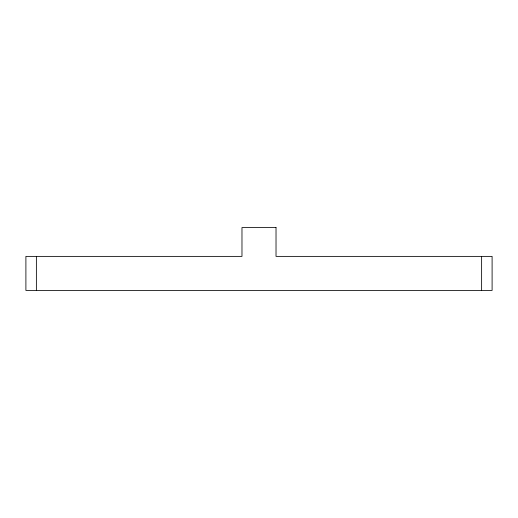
<?xml version="1.0" encoding="UTF-8"?>
<svg xmlns="http://www.w3.org/2000/svg" width="518" height="518" viewBox="0 0 518 518"><rect width="100%" height="100%" fill="white"/><g stroke="black" fill="none" stroke-linecap="round" stroke-linejoin="round"><path stroke-width="0.78" d="M481.623 256.384L481.623 290.43M36.377 256.384L36.377 290.43M276.023 227.57L241.977 227.57L241.977 256.384L25.9 256.384L25.9 290.43L492.1 290.43L492.1 256.384L276.023 256.384L276.023 227.57"/></g></svg>
